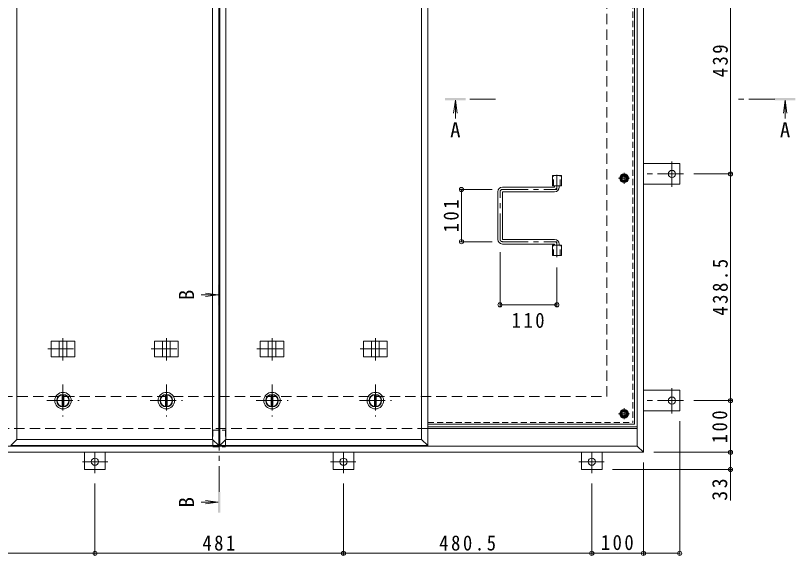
# Model space of a CAD drawing. Units: millimetres at full size, sheet at 1:10. Extents: x -2654 to 2766, y -1962 to 1858.
# Drawn here: x -1855 to -346, y -383 to 662 of the extents above; entities that cross this region are included whole.
import ezdxf
from ezdxf.enums import TextEntityAlignment as Align

# ---------------------------------------------------------------- set-up
doc = ezdxf.new("R2010")
doc.units = ezdxf.units.MM
doc.header["$LTSCALE"] = 10
doc.header["$PDMODE"] = 32
doc.header["$PDSIZE"] = 8
for name, pattern in [('CHAIN1', [8, 5, -1, 1, -1]), ('DASHED1', [1.8, 1.2, -0.6]), ('DASHED2', [3, 2, -1])]:
    doc.linetypes.add(name, pattern=pattern)
for name, color, linetype, lineweight in [('0-1_躯体', 2, 'DASHED2', 9), ('0-2_仕上', 4, 'Continuous', 9), ('0-3_建具', 4, 'Continuous', 9), ('0-5_寸法', 4, 'Continuous', 9), ('0-6_ハッチ', 6, 'Continuous', 9), ('0-7', 5, 'Continuous', 5), ('0-A', 3, 'CHAIN1', 9), ('0-B', 2, 'Continuous', 9), ('0-C', 2, 'Continuous', 9), ('0-E', 3, 'Continuous', 9), ('0-F', 7, 'Continuous', 9)]:
    doc.layers.add(name, color=color, linetype=linetype, lineweight=lineweight)
doc.styles.add('ＭＳ ゴシック', font='')
doc.styles.get('ＭＳ ゴシック').set_extended_font_data('MS Gothic')

msp = doc.modelspace()

# ---------------------------------------------------------------- linework, layer by layer
at = {"layer": '0-1_躯体'}
for p, q in [((-711.35, -75.37), (-711.35, 1224.63)), ((-2211.35, -75.37), (-711.35, -75.37)), ((-1057.85, -137.37), (-2270.35, -137.37))]:
    msp.add_line(p, q, dxfattribs=at)
at = {"layer": '0-1_躯体', "linetype": 'Continuous'}
msp.add_line((-652.35, -137.37), (-1057.85, -137.37), dxfattribs=at)
at = {"layer": '0-2_仕上'}
for p, q in [((-1462.35, -170.37), (-1462.35, 1319.63)), ((-1460.35, -170.37), (-1460.35, 1319.63)), ((-1057.85, -170.37), (-1057.85, 1319.63)), ((-1852.85, -158.37), (-1852.85, 1307.63)), ((-1474.35, -158.37), (-1474.35, 1307.63)), ((-1448.35, -158.37), (-1448.35, 1307.63)), ((-1069.85, -158.37), (-1069.85, 1307.63)), ((-1463.35, 121.17), (-1496.12, 121.17)), ((-1463.35, 121.17), (-1488.13, 124.44)), ((-1463.35, 121.17), (-1488.13, 117.91)), ((-1463.35, -280), (-1496.12, -280)), ((-1463.35, -280), (-1488.13, -276.74)), ((-1463.35, -280), (-1488.13, -283.26))]:
    msp.add_line(p, q, dxfattribs=at)
at = {"layer": '0-2_仕上', "color": 3}
for p, q in [((-816.5, 332.13), (-816.5, 352.13)), ((-816.5, 352.13), (-799.2, 352.13)), ((-799.2, 332.13), (-799.2, 352.13)), ((-816.5, 332.13), (-799.2, 332.13)), ((-816.5, 197.13), (-816.5, 217.13)), ((-816.5, 217.13), (-799.2, 217.13)), ((-799.2, 197.13), (-799.2, 217.13)), ((-816.5, 197.13), (-799.2, 197.13))]:
    msp.add_line(p, q, dxfattribs=at)
at = {"layer": '0-2_仕上', "color": 3, "linetype": 'DASHED1'}
for p, q in [((-814.2, 332.13), (-814.2, 352.13)), ((-801.5, 332.13), (-801.5, 352.13)), ((-814.2, 197.13), (-814.2, 217.13)), ((-801.5, 197.13), (-801.5, 217.13))]:
    msp.add_line(p, q, dxfattribs=at)
at = {"layer": '0-2_仕上', "linetype": 'CHAIN1'}
msp.add_line((-1461.35, -260), (-1461.35, 101.17), dxfattribs=at)
at = {"layer": '0-2_仕上'}
for points in [[(-1852.85, -158.37), (-1864.85, -170.37), (-1462.35, -170.37)], [(-1852.85, -158.37), (-1474.35, -158.37), (-1462.35, -170.37)], [(-1448.35, -158.37), (-1460.35, -170.37), (-1057.85, -170.37)], [(-1448.35, -158.37), (-1069.85, -158.37), (-1057.85, -170.37)]]:
    msp.add_lwpolyline(points, dxfattribs=at)
for points in [[(-1459.35, 141.17), (-1463.35, 141.17), (-1459.35, 101.17), (-1463.35, 101.17)], [(-1463.35, -300), (-1459.35, -300), (-1463.35, -260), (-1459.35, -260)]]:
    msp.add_solid(points, dxfattribs=at)
at = {"layer": '0-3_建具', "color": 2}
for p, q in [((-640.35, -183.37), (-640.35, 1332.63)), ((-652.35, -171.37), (-652.35, 1320.63)), ((-652.35, -137.37), (-1057.85, -137.37)), ((-652.35, -171.37), (-2270.35, -171.37)), ((-640.35, -183.37), (-652.35, -171.37)), ((-640.35, -183.37), (-2282.35, -183.37))]:
    msp.add_line(p, q, dxfattribs=at)
at = {"layer": '0-3_建具'}
for p, q in [((-1786.69, 31.63), (-1740.51, 31.63)), ((-1786.69, 1.63), (-1786.69, 31.63)), ((-1771.1, 1.63), (-1771.1, 31.63)), ((-1756.1, 1.63), (-1756.1, 31.63)), ((-1740.51, 1.63), (-1740.51, 31.63)), ((-1586.69, 31.63), (-1540.51, 31.63)), ((-1586.69, 1.63), (-1586.69, 31.63)), ((-1571.1, 1.63), (-1571.1, 31.63)), ((-1556.1, 1.63), (-1556.1, 31.63)), ((-1540.51, 1.63), (-1540.51, 31.63)), ((-1382.19, 31.63), (-1336.01, 31.63)), ((-1382.19, 1.63), (-1382.19, 31.63)), ((-1366.6, 1.63), (-1366.6, 31.63)), ((-1351.6, 1.63), (-1351.6, 31.63)), ((-1336.01, 1.63), (-1336.01, 31.63)), ((-1182.19, 31.63), (-1136.01, 31.63)), ((-1182.19, 1.63), (-1182.19, 31.63)), ((-1166.6, 1.63), (-1166.6, 31.63)), ((-1151.6, 1.63), (-1151.6, 31.63)), ((-1136.01, 1.63), (-1136.01, 31.63)), ((-1786.69, 1.63), (-1740.51, 1.63)), ((-1586.69, 1.63), (-1540.51, 1.63)), ((-1382.19, 1.63), (-1336.01, 1.63)), ((-1182.19, 1.63), (-1136.01, 1.63))]:
    msp.add_line(p, q, dxfattribs=at)
at = {"layer": '0-3_建具', "linetype": 'CHAIN1'}
for p, q in [((-1763.6, -5.48), (-1763.6, 37.75)), ((-1563.6, -5.48), (-1563.6, 37.75)), ((-1359.1, -5.48), (-1359.1, 37.75)), ((-1159.1, -5.48), (-1159.1, 37.75)), ((-1793.01, 16.63), (-1734.19, 16.63)), ((-1593.01, 16.63), (-1534.19, 16.63)), ((-1388.51, 16.63), (-1329.69, 16.63)), ((-1188.51, 16.63), (-1129.69, 16.63))]:
    msp.add_line(p, q, dxfattribs=at)
at = {"layer": '0-5_寸法', "linetype": 'CHAIN1'}
for p, q in [((-926.56, 499.83), (-984.35, 499.83)), ((-386.29, 499.83), (-457.76, 499.83))]:
    msp.add_line(p, q, dxfattribs=at)
at = {"layer": '0-5_寸法'}
for p, q in [((-1004.35, 497.83), (-1007.61, 473.04)), ((-1004.35, 497.83), (-1004.35, 462.23)), ((-1004.35, 497.83), (-1001.08, 473.04)), ((-366.29, 497.83), (-369.55, 473.04)), ((-366.29, 497.83), (-363.02, 473.04)), ((-366.29, 497.83), (-366.29, 462.23))]:
    msp.add_line(p, q, dxfattribs=at)
at = {"layer": '0-5_寸法', "color": 7}
msp.add_line((-471.83, -216.57), (-471.83, -276.91), dxfattribs=at)
at = {"layer": '0-5_寸法', "color": 7, "linetype": 'DASHED1'}
for points in [[(-1473.65, -140.57), (-1449.05, -140.57), (-1449.05, -172.57)], [(-1473.65, -140.57), (-1473.65, -172.57), (-1449.05, -172.57)]]:
    msp.add_lwpolyline(points, dxfattribs=at)
at = {"layer": '0-5_寸法'}
for points in [[(-1024.35, 497.83), (-1024.35, 501.83), (-984.35, 497.83), (-984.35, 501.83)], [(-346.29, 497.83), (-346.29, 501.83), (-386.29, 497.83), (-386.29, 501.83)]]:
    msp.add_solid(points, dxfattribs=at)
at = {"layer": '0-6_ハッチ', "linetype": 'CHAIN1'}
for p, q in [((-807.85, 353.51), (-807.85, 325.13)), ((-917.85, 228.64), (-917.85, 320.62)), ((-913.34, 325.13), (-807.85, 325.13)), ((-913.34, 224.13), (-807.85, 224.13)), ((-807.85, 194.24), (-807.85, 224.13))]:
    msp.add_line(p, q, dxfattribs=at)
at = {"layer": '0-6_ハッチ'}
for p, q in [((-812.35, 330.63), (-812.35, 332.13)), ((-803.35, 329.63), (-803.35, 332.13)), ((-922.35, 228.63), (-922.35, 320.63)), ((-813.35, 329.63), (-913.35, 329.63)), ((-913.35, 229.63), (-913.35, 319.63)), ((-912.35, 320.63), (-812.35, 320.63)), ((-912.35, 228.63), (-812.35, 228.63)), ((-813.35, 219.63), (-913.35, 219.63)), ((-812.35, 218.63), (-812.35, 217.13)), ((-803.35, 219.63), (-803.35, 217.13)), ((-1057.85, -134.37), (-652.35, -134.37)), ((-1057.85, -137.37), (-652.35, -137.37))]:
    msp.add_line(p, q, dxfattribs=at)
for centre, radius, start, end in [((-913.35, 320.63), 9, 90, 180), ((-912.35, 319.63), 1, 90, 180), ((-813.35, 330.63), 1, 270, 0), ((-812.35, 329.63), 9, 270, 0), ((-913.35, 228.63), 9, 180, 270), ((-912.35, 229.63), 1, 180, 270), ((-812.35, 219.63), 9, 0, 90), ((-813.35, 218.63), 1, 0, 90)]:
    msp.add_arc(centre, radius, start, end, dxfattribs=at)
at = {"layer": '0-6_ハッチ', "linetype": 'CHAIN1'}
for centre, radius, start, end in [((-913.34, 320.62), 4.51, 90, 180), ((-812.35, 329.63), 4.5, 270.29569, 0), ((-913.34, 228.64), 4.51, 180, 270), ((-812.35, 219.63), 4.5, 0, 89.70431)]:
    msp.add_arc(centre, radius, start, end, dxfattribs=at)
at = {"layer": '0-7'}
for centre, radius in [((-677.85, 346.8), 5), ((-677.85, 346.8), 4.19), ((-677.85, -108.87), 5), ((-677.85, -108.87), 4.19)]:
    msp.add_circle(centre, radius, dxfattribs=at)
at = {"layer": '0-A', "linetype": 'DASHED1'}
for p in [(-661.05, 723.39), (-1057.85, -125.67)]:
    msp.add_line(p, (-661.05, -125.67), dxfattribs=at)
at = {"layer": '0-A', "linetype": 'Continuous'}
for q in [(-657.85, 722.15), (-1057.85, -128.87)]:
    msp.add_line((-657.85, -128.87), q, dxfattribs=at)
at = {"layer": '0-A'}
for p, q in [((-677.85, 336.12), (-677.85, 357.48)), ((-667.17, 346.8), (-688.53, 346.8)), ((-677.85, -119.55), (-677.85, -98.19)), ((-667.17, -108.87), (-688.53, -108.87))]:
    msp.add_line(p, q, dxfattribs=at)
at = {"layer": '0-B'}
for p, q in [((-685.35, 346.8), (-681.6, 353.3)), ((-681.6, 353.3), (-674.1, 353.3)), ((-670.35, 346.8), (-674.1, 353.3)), ((-670.35, 346.8), (-674.1, 340.3)), ((-685.35, -108.87), (-681.6, -102.37)), ((-681.6, -102.37), (-674.1, -102.37)), ((-670.35, -108.87), (-674.1, -102.37)), ((-670.35, -108.87), (-674.1, -115.37))]:
    msp.add_line(p, q, dxfattribs=at)
for points in [[(-685.35, 346.8), (-681.6, 340.3), (-674.1, 340.3)], [(-685.35, -108.87), (-681.6, -115.37), (-674.1, -115.37)]]:
    msp.add_lwpolyline(points, dxfattribs=at)
for centre, radius in [((-677.85, 346.8), 8.5), ((-677.85, 346.8), 6.5), ((-677.85, -108.87), 8.5), ((-677.85, -108.87), 6.5)]:
    msp.add_circle(centre, radius, dxfattribs=at)
at = {"layer": '0-C', "linetype": 'CHAIN1'}
for p, q in [((-1763.6, -52.37), (-1763.6, -114.37)), ((-1563.6, -52.37), (-1563.6, -114.37)), ((-1359.1, -52.37), (-1359.1, -114.37)), ((-1159.1, -52.37), (-1159.1, -114.37)), ((-1794.6, -83.37), (-1732.6, -83.37)), ((-1594.6, -83.37), (-1532.6, -83.37)), ((-1390.1, -83.37), (-1328.1, -83.37)), ((-1190.1, -83.37), (-1128.1, -83.37))]:
    msp.add_line(p, q, dxfattribs=at)
at = {"layer": '0-C'}
for p, q in [((-1765.1, -94.77), (-1765.1, -71.97)), ((-1762.1, -94.77), (-1762.1, -71.97)), ((-1565.1, -94.77), (-1565.1, -71.97)), ((-1562.1, -94.77), (-1562.1, -71.97)), ((-1360.6, -94.77), (-1360.6, -71.97)), ((-1357.6, -94.77), (-1357.6, -71.97)), ((-1160.6, -94.77), (-1160.6, -71.97)), ((-1157.6, -94.77), (-1157.6, -71.97))]:
    msp.add_line(p, q, dxfattribs=at)
for centre, radius in [((-1763.6, -83.37), 16), ((-1763.6, -83.37), 12), ((-1763.6, -83.37), 11.5), ((-1563.6, -83.37), 16), ((-1563.6, -83.37), 12), ((-1563.6, -83.37), 11.5), ((-1359.1, -83.37), 16), ((-1359.1, -83.37), 12), ((-1359.1, -83.37), 11.5), ((-1159.1, -83.37), 16), ((-1159.1, -83.37), 12), ((-1159.1, -83.37), 11.5)]:
    msp.add_circle(centre, radius, dxfattribs=at)
at = {"layer": '0-E', "linetype": 'CHAIN1'}
for p, q in [((-585.15, 330.29), (-585.15, 379.18)), ((-562.99, 355.13), (-640.35, 355.13)), ((-585.15, -108.21), (-585.15, -59.32)), ((-562.99, -83.37), (-640.35, -83.37)), ((-1701.85, -223.72), (-1701.85, -183.57)), ((-1220.85, -223.72), (-1220.85, -183.57)), ((-740.35, -223.72), (-740.35, -183.57)), ((-1677.01, -201.57), (-1725.89, -201.57)), ((-1245.69, -201.57), (-1196.8, -201.57)), ((-765.19, -201.57), (-716.3, -201.57))]:
    msp.add_line(p, q, dxfattribs=at)
at = {"layer": '0-E'}
for p, q in [((-640.35, 375.13), (-570.15, 375.13)), ((-570.15, 335.13), (-570.15, 375.13)), ((-640.35, 335.13), (-570.15, 335.13)), ((-640.35, -63.37), (-570.15, -63.37)), ((-570.15, -103.37), (-570.15, -63.37)), ((-640.35, -103.37), (-570.15, -103.37)), ((-1721.85, -183.37), (-1721.85, -216.57)), ((-1681.85, -183.37), (-1681.85, -216.57)), ((-1240.85, -183.37), (-1240.85, -216.57)), ((-1200.85, -183.37), (-1200.85, -216.57)), ((-760.35, -183.37), (-760.35, -216.57)), ((-720.35, -183.37), (-720.35, -216.57)), ((-1681.85, -216.57), (-1721.85, -216.57)), ((-1240.85, -216.57), (-1200.85, -216.57)), ((-760.35, -216.57), (-720.35, -216.57))]:
    msp.add_line(p, q, dxfattribs=at)
for centre in [(-585.15, 355.13), (-585.15, -83.37), (-1701.85, -201.57), (-1220.85, -201.57), (-740.35, -201.57)]:
    msp.add_circle(centre, 7, dxfattribs=at)
at = {"layer": '0-F'}
for p, q in [((-471.83, 355.13), (-471.83, 794.13)), ((-468.83, 355.13), (-542.99, 355.13)), ((-471.83, -83.37), (-471.83, 355.13)), ((-995.53, 325.13), (-933.34, 325.13)), ((-992.53, 325.13), (-992.53, 224.13)), ((-995.53, 224.13), (-933.34, 224.13)), ((-917.85, 98.98), (-917.85, 204.13)), ((-807.85, 98.98), (-807.85, 174.24)), ((-807.85, 101.98), (-917.85, 101.98)), ((-468.83, -83.37), (-542.99, -83.37)), ((-471.83, -83.37), (-471.83, -183.37)), ((-570.15, -381.82), (-570.15, -123.37)), ((-468.83, -183.37), (-620.35, -183.37)), ((-471.83, -183.37), (-471.83, -216.57)), ((-640.35, -381.82), (-640.35, -203.37)), ((-468.83, -216.57), (-700.35, -216.57)), ((-1701.85, -381.82), (-1701.85, -243.72)), ((-1220.85, -381.82), (-1220.85, -243.72)), ((-740.35, -381.82), (-740.35, -243.72)), ((-2182.35, -378.82), (-1701.85, -378.82)), ((-1701.85, -378.82), (-1220.85, -378.82)), ((-1220.85, -378.82), (-740.35, -378.82)), ((-740.35, -378.82), (-640.35, -378.82)), ((-640.35, -378.82), (-570.15, -378.82))]:
    msp.add_line(p, q, dxfattribs=at)
for p in [(-471.83, 355.13), (-992.53, 325.13), (-992.53, 224.13), (-917.85, 101.98), (-807.85, 101.98), (-471.83, -83.37), (-471.83, -183.37), (-471.83, -216.57), (-1701.85, -378.82), (-1220.85, -378.82), (-740.35, -378.82), (-640.35, -378.82), (-570.15, -378.82)]:
    msp.add_point(p, dxfattribs=at)

# ---------------------------------------------------------------- texts
at = {"layer": '0-5_寸法', "color": 2, "style": 'ＭＳ ゴシック'}
for p in [(-1014.35, 417.13), (-376.29, 417.13)]:
    msp.add_text('A', height=29.33, dxfattribs=at).set_placement(p, align=Align.BOTTOM_LEFT)
for p in [(-1501.21, 111.17), (-1501.21, -290)]:
    msp.add_text('B', height=29.33, rotation=90, dxfattribs=at).set_placement(p, align=Align.BOTTOM_LEFT)
at = {"layer": '0-F', "color": 2, "char_height": 29.33, "attachment_point": 7, "rotation": 90, "style": 'ＭＳ ゴシック'}
for s, insert in [('\\T1.27;\\W0.9;439', (-476.83, 542.13)), ('\\T1.27;\\W0.9;101', (-997.53, 242.13)), ('\\T1.28;\\W0.9;438.5', (-476.83, 80.88)), ('\\T1.27;\\W0.9;100', (-477.83, -165.87)), ('\\T1.27;\\W0.95;33', (-477.83, -276.91))]:
    msp.add_mtext(s, dxfattribs=dict(at, insert=insert))
at = {"layer": '0-F', "color": 2, "char_height": 29.33, "attachment_point": 7, "style": 'ＭＳ ゴシック'}
for s, insert in [('\\T1.27;\\W0.9;110', (-895.35, 56.98)), ('\\T1.27;\\W0.9;481', (-1493.85, -373.82)), ('\\T1.28;\\W0.9;480.5', (-1035.6, -373.82)), ('\\T1.27;\\W0.9;100', (-722.85, -372.82))]:
    msp.add_mtext(s, dxfattribs=dict(at, insert=insert))

doc.saveas('drawing.dxf')
